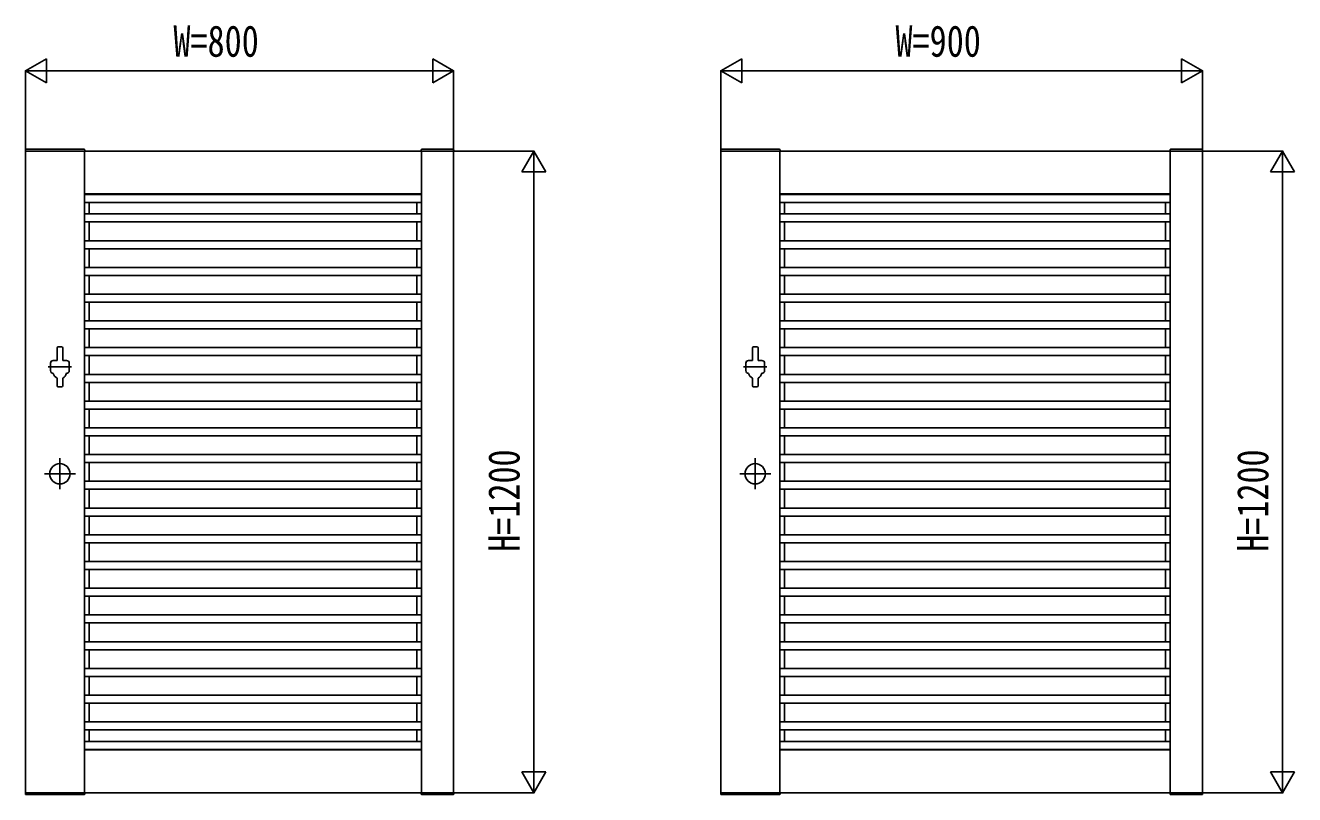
# Model space of a CAD drawing. Units: millimetres, scale not verified. Extents: x -8410 to 8410, y -5940 to 5940.
# Drawn here: x 490 to 2863, y -2954 to -1515 of the extents above; entities that cross this region are included whole.
import ezdxf
from ezdxf.enums import TextEntityAlignment as Align

# ---------------------------------------------------------------- set-up
doc = ezdxf.new("R2010")
doc.units = ezdxf.units.MM
doc.header["$LTSCALE"] = 30
doc.layers.add('0-2_YKK_A1', color=4, linetype='Continuous')
doc.layers.add('0-3_YKK_D', color=6, linetype='Continuous')
doc.styles.add('ＭＳ ゴシック', font='')
doc.styles.get('ＭＳ ゴシック').set_extended_font_data('MS Gothic')

msp = doc.modelspace()

# ---------------------------------------------------------------- linework, layer by layer
at = {"layer": '0-2_YKK_A1'}
for p, q in [((489.67, -1747.45), (489.54, -1750)), ((489.54, -1750), (600.54, -1750)), ((490.67, -1746.5), (599.41, -1746.5)), ((600.04, -1750), (600.04, -2950)), ((600.41, -1747.45), (600.54, -1750)), ((1229.67, -1747.45), (1229.54, -1750)), ((1290.54, -1750), (1229.54, -1750)), ((1230.04, -1750), (1230.04, -2950)), ((1289.41, -1746.5), (1230.67, -1746.5)), ((1290.41, -1747.45), (1290.54, -1750)), ((1789.67, -1747.45), (1789.54, -1750)), ((1789.54, -1750), (1900.54, -1750)), ((1790.67, -1746.5), (1899.41, -1746.5)), ((1900.04, -1750), (1900.04, -2950)), ((1900.41, -1747.45), (1900.54, -1750)), ((2629.67, -1747.45), (2629.54, -1750)), ((2690.54, -1750), (2629.54, -1750)), ((2630.04, -1750), (2630.04, -2950)), ((2689.41, -1746.5), (2630.67, -1746.5)), ((2690.41, -1747.45), (2690.54, -1750)), ((600.04, -1830), (1230.04, -1830)), ((600.04, -1830.8), (1230.04, -1830.8)), ((600.04, -1845.8), (1230.04, -1845.8)), ((608.84, -1830), (608.84, -1830.8)), ((608.84, -1845.8), (608.84, -1867.5)), ((1221.24, -1830), (1221.24, -1830.8)), ((1221.24, -1845.8), (1221.24, -1867.5)), ((1900.04, -1830), (2630.04, -1830)), ((1900.04, -1830.8), (2630.04, -1830.8)), ((1900.04, -1845.8), (2630.04, -1845.8)), ((1908.84, -1830), (1908.84, -1830.8)), ((1908.84, -1845.8), (1908.84, -1867.5)), ((2621.24, -1830), (2621.24, -1830.8)), ((2621.24, -1845.8), (2621.24, -1867.5)), ((600.04, -1867.5), (1230.04, -1867.5)), ((1900.04, -1867.5), (2630.04, -1867.5)), ((600.04, -1882.5), (1230.04, -1882.5)), ((608.84, -1882.5), (608.84, -1917.5)), ((1221.24, -1882.5), (1221.24, -1917.5)), ((1900.04, -1882.5), (2630.04, -1882.5)), ((1908.84, -1882.5), (1908.84, -1917.5)), ((2621.24, -1882.5), (2621.24, -1917.5)), ((600.04, -1917.5), (1230.04, -1917.5)), ((1900.04, -1917.5), (2630.04, -1917.5)), ((600.04, -1932.5), (1230.04, -1932.5)), ((608.84, -1932.5), (608.84, -1967.5)), ((1221.24, -1932.5), (1221.24, -1967.5)), ((1900.04, -1932.5), (2630.04, -1932.5)), ((1908.84, -1932.5), (1908.84, -1967.5)), ((2621.24, -1932.5), (2621.24, -1967.5)), ((600.04, -1967.5), (1230.04, -1967.5)), ((1900.04, -1967.5), (2630.04, -1967.5)), ((600.04, -1982.5), (1230.04, -1982.5)), ((608.84, -1982.5), (608.84, -2017.5)), ((1221.24, -1982.5), (1221.24, -2017.5)), ((1900.04, -1982.5), (2630.04, -1982.5)), ((1908.84, -1982.5), (1908.84, -2017.5)), ((2621.24, -1982.5), (2621.24, -2017.5)), ((600.04, -2017.5), (1230.04, -2017.5)), ((600.04, -2032.5), (1230.04, -2032.5)), ((608.84, -2032.5), (608.84, -2067.5)), ((1221.24, -2032.5), (1221.24, -2067.5)), ((1900.04, -2017.5), (2630.04, -2017.5)), ((1900.04, -2032.5), (2630.04, -2032.5)), ((1908.84, -2032.5), (1908.84, -2067.5)), ((2621.24, -2032.5), (2621.24, -2067.5)), ((600.04, -2067.5), (1230.04, -2067.5)), ((600.04, -2082.5), (1230.04, -2082.5)), ((608.84, -2082.5), (608.84, -2117.5)), ((1221.24, -2082.5), (1221.24, -2117.5)), ((1900.04, -2067.5), (2630.04, -2067.5)), ((1900.04, -2082.5), (2630.04, -2082.5)), ((1908.84, -2082.5), (1908.84, -2117.5)), ((2621.24, -2082.5), (2621.24, -2117.5)), ((548.79, -2118), (548.79, -2141.5)), ((550.79, -2116), (557.29, -2116)), ((559.29, -2118), (559.29, -2141.5)), ((600.04, -2117.5), (1230.04, -2117.5)), ((600.04, -2132.5), (1230.04, -2132.5)), ((608.84, -2132.5), (608.84, -2167.5)), ((1221.24, -2132.5), (1221.24, -2167.5)), ((1848.79, -2118), (1848.79, -2141.5)), ((1850.79, -2116), (1857.29, -2116)), ((1859.29, -2118), (1859.29, -2141.5)), ((1900.04, -2117.5), (2630.04, -2117.5)), ((1900.04, -2132.5), (2630.04, -2132.5)), ((1908.84, -2132.5), (1908.84, -2167.5)), ((2621.24, -2132.5), (2621.24, -2167.5)), ((576.04, -2153.5), (532.04, -2153.5)), ((536.54, -2146.5), (536.54, -2160.5)), ((541.54, -2141.5), (548.79, -2141.5)), ((559.29, -2141.5), (566.54, -2141.5)), ((571.54, -2146.5), (571.54, -2160.5)), ((1876.04, -2153.5), (1832.04, -2153.5)), ((1836.54, -2146.5), (1836.54, -2160.5)), ((1841.54, -2141.5), (1848.79, -2141.5)), ((1859.29, -2141.5), (1866.54, -2141.5)), ((1871.54, -2146.5), (1871.54, -2160.5)), ((548.79, -2174.34), (548.79, -2189)), ((559.29, -2174.34), (559.29, -2189)), ((600.04, -2167.5), (1230.04, -2167.5)), ((600.04, -2182.5), (1230.04, -2182.5)), ((608.84, -2182.5), (608.84, -2217.5)), ((1221.24, -2182.5), (1221.24, -2217.5)), ((1848.79, -2174.34), (1848.79, -2189)), ((1859.29, -2174.34), (1859.29, -2189)), ((1900.04, -2167.5), (2630.04, -2167.5)), ((1900.04, -2182.5), (2630.04, -2182.5)), ((1908.84, -2182.5), (1908.84, -2217.5)), ((2621.24, -2182.5), (2621.24, -2217.5)), ((550.79, -2191), (557.29, -2191)), ((1850.79, -2191), (1857.29, -2191)), ((600.04, -2217.5), (1230.04, -2217.5)), ((1900.04, -2217.5), (2630.04, -2217.5)), ((600.04, -2232.5), (1230.04, -2232.5)), ((608.84, -2232.5), (608.84, -2267.5)), ((1221.24, -2232.5), (1221.24, -2267.5)), ((1900.04, -2232.5), (2630.04, -2232.5)), ((1908.84, -2232.5), (1908.84, -2267.5)), ((2621.24, -2232.5), (2621.24, -2267.5)), ((600.04, -2267.5), (1230.04, -2267.5)), ((1900.04, -2267.5), (2630.04, -2267.5)), ((600.04, -2282.5), (1230.04, -2282.5)), ((608.84, -2282.5), (608.84, -2317.5)), ((1221.24, -2282.5), (1221.24, -2317.5)), ((1900.04, -2282.5), (2630.04, -2282.5)), ((1908.84, -2282.5), (1908.84, -2317.5)), ((2621.24, -2282.5), (2621.24, -2317.5)), ((554.04, -2324.5), (554.04, -2382.5)), ((600.04, -2317.5), (1230.04, -2317.5)), ((1854.04, -2324.5), (1854.04, -2382.5)), ((1900.04, -2317.5), (2630.04, -2317.5)), ((600.04, -2332.5), (1230.04, -2332.5)), ((608.84, -2332.5), (608.84, -2367.5)), ((1221.24, -2332.5), (1221.24, -2367.5)), ((1900.04, -2332.5), (2630.04, -2332.5)), ((1908.84, -2332.5), (1908.84, -2367.5)), ((2621.24, -2332.5), (2621.24, -2367.5)), ((583.04, -2353.5), (525.04, -2353.5)), ((600.04, -2367.5), (1230.04, -2367.5)), ((1883.04, -2353.5), (1825.04, -2353.5)), ((1900.04, -2367.5), (2630.04, -2367.5)), ((600.04, -2382.5), (1230.04, -2382.5)), ((608.84, -2382.5), (608.84, -2417.5)), ((1221.24, -2382.5), (1221.24, -2417.5)), ((1900.04, -2382.5), (2630.04, -2382.5)), ((1908.84, -2382.5), (1908.84, -2417.5)), ((2621.24, -2382.5), (2621.24, -2417.5)), ((600.04, -2417.5), (1230.04, -2417.5)), ((1900.04, -2417.5), (2630.04, -2417.5)), ((600.04, -2432.5), (1230.04, -2432.5)), ((608.84, -2432.5), (608.84, -2467.5)), ((1221.24, -2432.5), (1221.24, -2467.5)), ((1900.04, -2432.5), (2630.04, -2432.5)), ((1908.84, -2432.5), (1908.84, -2467.5)), ((2621.24, -2432.5), (2621.24, -2467.5)), ((600.04, -2467.5), (1230.04, -2467.5)), ((1900.04, -2467.5), (2630.04, -2467.5)), ((600.04, -2482.5), (1230.04, -2482.5)), ((608.84, -2482.5), (608.84, -2517.5)), ((1221.24, -2482.5), (1221.24, -2517.5)), ((1900.04, -2482.5), (2630.04, -2482.5)), ((1908.84, -2482.5), (1908.84, -2517.5)), ((2621.24, -2482.5), (2621.24, -2517.5)), ((600.04, -2517.5), (1230.04, -2517.5)), ((600.04, -2532.5), (1230.04, -2532.5)), ((608.84, -2532.5), (608.84, -2567.5)), ((1221.24, -2532.5), (1221.24, -2567.5)), ((1900.04, -2517.5), (2630.04, -2517.5)), ((1900.04, -2532.5), (2630.04, -2532.5)), ((1908.84, -2532.5), (1908.84, -2567.5)), ((2621.24, -2532.5), (2621.24, -2567.5)), ((600.04, -2567.5), (1230.04, -2567.5)), ((600.04, -2582.5), (1230.04, -2582.5)), ((608.84, -2582.5), (608.84, -2617.5)), ((1221.24, -2582.5), (1221.24, -2617.5)), ((1900.04, -2567.5), (2630.04, -2567.5)), ((1900.04, -2582.5), (2630.04, -2582.5)), ((1908.84, -2582.5), (1908.84, -2617.5)), ((2621.24, -2582.5), (2621.24, -2617.5)), ((600.04, -2617.5), (1230.04, -2617.5)), ((600.04, -2632.5), (1230.04, -2632.5)), ((608.84, -2632.5), (608.84, -2667.5)), ((1221.24, -2632.5), (1221.24, -2667.5)), ((1900.04, -2617.5), (2630.04, -2617.5)), ((1900.04, -2632.5), (2630.04, -2632.5)), ((1908.84, -2632.5), (1908.84, -2667.5)), ((2621.24, -2632.5), (2621.24, -2667.5)), ((600.04, -2667.5), (1230.04, -2667.5)), ((1900.04, -2667.5), (2630.04, -2667.5)), ((600.04, -2682.5), (1230.04, -2682.5)), ((608.84, -2682.5), (608.84, -2717.5)), ((1221.24, -2682.5), (1221.24, -2717.5)), ((1900.04, -2682.5), (2630.04, -2682.5)), ((1908.84, -2682.5), (1908.84, -2717.5)), ((2621.24, -2682.5), (2621.24, -2717.5)), ((600.04, -2717.5), (1230.04, -2717.5)), ((1900.04, -2717.5), (2630.04, -2717.5)), ((600.04, -2732.5), (1230.04, -2732.5)), ((608.84, -2732.5), (608.84, -2767.5)), ((1221.24, -2732.5), (1221.24, -2767.5)), ((1900.04, -2732.5), (2630.04, -2732.5)), ((1908.84, -2732.5), (1908.84, -2767.5)), ((2621.24, -2732.5), (2621.24, -2767.5)), ((600.04, -2767.5), (1230.04, -2767.5)), ((1900.04, -2767.5), (2630.04, -2767.5)), ((600.04, -2782.5), (1230.04, -2782.5)), ((608.84, -2782.5), (608.84, -2817.5)), ((1221.24, -2782.5), (1221.24, -2817.5)), ((1900.04, -2782.5), (2630.04, -2782.5)), ((1908.84, -2782.5), (1908.84, -2817.5)), ((2621.24, -2782.5), (2621.24, -2817.5)), ((600.04, -2817.5), (1230.04, -2817.5)), ((1900.04, -2817.5), (2630.04, -2817.5)), ((600.04, -2832.5), (1230.04, -2832.5)), ((608.84, -2832.5), (608.84, -2854.2)), ((1221.24, -2832.5), (1221.24, -2854.2)), ((1900.04, -2832.5), (2630.04, -2832.5)), ((1908.84, -2832.5), (1908.84, -2854.2)), ((2621.24, -2832.5), (2621.24, -2854.2)), ((600.04, -2854.2), (1230.04, -2854.2)), ((600.04, -2869.2), (1230.04, -2869.2)), ((600.04, -2870), (1230.04, -2870)), ((608.84, -2869.2), (608.84, -2870)), ((1221.24, -2869.2), (1221.24, -2870)), ((1900.04, -2854.2), (2630.04, -2854.2)), ((1900.04, -2869.2), (2630.04, -2869.2)), ((1900.04, -2870), (2630.04, -2870)), ((1908.84, -2869.2), (1908.84, -2870)), ((2621.24, -2869.2), (2621.24, -2870)), ((489.54, -2950), (600.54, -2950)), ((489.67, -2952.55), (489.54, -2950)), ((490.67, -2953.5), (599.41, -2953.5)), ((600.41, -2952.55), (600.54, -2950)), ((1290.54, -2950), (1229.54, -2950)), ((1229.67, -2952.55), (1229.54, -2950)), ((1289.41, -2953.5), (1230.67, -2953.5)), ((1290.41, -2952.55), (1290.54, -2950)), ((1789.54, -2950), (1900.54, -2950)), ((1789.67, -2952.55), (1789.54, -2950)), ((1790.67, -2953.5), (1899.41, -2953.5)), ((1900.41, -2952.55), (1900.54, -2950)), ((2690.54, -2950), (2629.54, -2950)), ((2629.67, -2952.55), (2629.54, -2950)), ((2689.41, -2953.5), (2630.67, -2953.5)), ((2690.41, -2952.55), (2690.54, -2950))]:
    msp.add_line(p, q, dxfattribs=at)
for points in [[(490.04, -1750), (1290.04, -1750), (1290.04, -2950), (490.04, -2950)], [(1790.04, -1750), (2690.04, -1750), (2690.04, -2950), (1790.04, -2950)]]:
    msp.add_lwpolyline(points, close=True, dxfattribs=at)
for centre in [(554.04, -2353.5), (1854.04, -2353.5)]:
    msp.add_circle(centre, 19, dxfattribs=at)
for centre, radius, start, end in [((490.67, -1747.5), 1, 90, 177), ((599.41, -1747.5), 1, 3, 90), ((1230.67, -1747.5), 1, 90, 177), ((1289.41, -1747.5), 1, 3, 90), ((1790.67, -1747.5), 1, 90, 177), ((1899.41, -1747.5), 1, 3, 90), ((2630.67, -1747.5), 1, 90, 177), ((2689.41, -1747.5), 1, 3, 90), ((550.79, -2118), 2, 90, 180), ((557.29, -2118), 2, 0, 90), ((1850.79, -2118), 2, 90, 180), ((1857.29, -2118), 2, 0, 90), ((541.54, -2146.5), 5, 90, 180), ((566.54, -2146.5), 5, 0, 90), ((1841.54, -2146.5), 5, 90, 180), ((1866.54, -2146.5), 5, 0, 90), ((541.54, -2160.5), 5, 180, 270), ((554.04, -2163.06), 12.5, 191.55262, 245.16541), ((554.04, -2163), 12.5, 294.83459, 348.44738), ((554.04, -2163.06), 12.5, 294.83459, 348.44738), ((566.54, -2160.5), 5, 270, 0), ((1841.54, -2160.5), 5, 180, 270), ((1854.04, -2163.06), 12.5, 191.55262, 245.16541), ((1854.04, -2163), 12.5, 294.83459, 348.44738), ((1854.04, -2163.06), 12.5, 294.83459, 348.44738), ((1866.54, -2160.5), 5, 270, 0), ((550.79, -2189), 2, 180, 270), ((557.29, -2189), 2, 270, 0), ((1850.79, -2189), 2, 180, 270), ((1857.29, -2189), 2, 270, 0), ((490.67, -2952.5), 1, 183, 270), ((599.41, -2952.5), 1, 270, 357), ((1230.67, -2952.5), 1, 183, 270), ((1289.41, -2952.5), 1, 270, 357), ((1790.67, -2952.5), 1, 183, 270), ((1899.41, -2952.5), 1, 270, 357), ((2630.67, -2952.5), 1, 183, 270), ((2689.41, -2952.5), 1, 270, 357)]:
    msp.add_arc(centre, radius, start, end, dxfattribs=at)
at = {"layer": '0-3_YKK_D'}
for p, q in [((490.04, -1600), (529.01, -1577.5)), ((529.01, -1622.5), (529.01, -1577.5)), ((1290.04, -1600), (1251.07, -1577.5)), ((1251.07, -1577.5), (1251.07, -1622.5)), ((1790.04, -1600), (1829.01, -1577.5)), ((1829.01, -1622.5), (1829.01, -1577.5)), ((2690.04, -1600), (2651.07, -1577.5)), ((2651.07, -1577.5), (2651.07, -1622.5)), ((490.04, -1748), (490.04, -1599)), ((490.04, -1600), (529.01, -1622.5)), ((490.04, -1600), (567.98, -1600)), ((535.04, -1600), (1245.04, -1600)), ((1290.04, -1600), (1212.1, -1600)), ((1290.04, -1600), (1251.07, -1622.5)), ((1290.04, -1748), (1290.04, -1599)), ((1790.04, -1748), (1790.04, -1599)), ((1790.04, -1600), (1829.01, -1622.5)), ((1790.04, -1600), (1867.98, -1600)), ((1835.04, -1600), (2645.04, -1600)), ((2690.04, -1600), (2612.1, -1600)), ((2690.04, -1600), (2651.07, -1622.5)), ((2690.04, -1748), (2690.04, -1599)), ((1292.04, -1750), (1441.04, -1750)), ((1440.04, -1750), (1417.54, -1788.97)), ((1440.04, -1750), (1462.54, -1788.97)), ((1440.04, -1750), (1440.04, -1827.94)), ((2692.04, -1750), (2841.04, -1750)), ((2840.04, -1750), (2817.54, -1788.97)), ((2840.04, -1750), (2862.54, -1788.97)), ((2840.04, -1750), (2840.04, -1827.94)), ((1417.54, -1788.97), (1462.54, -1788.97)), ((1440.04, -1795), (1440.04, -2905)), ((2817.54, -1788.97), (2862.54, -1788.97)), ((2840.04, -1795), (2840.04, -2905)), ((1440.04, -2950), (1440.04, -2872.06)), ((2840.04, -2950), (2840.04, -2872.06)), ((1440.04, -2950), (1417.54, -2911.03)), ((1462.54, -2911.03), (1417.54, -2911.03)), ((1440.04, -2950), (1462.54, -2911.03)), ((2840.04, -2950), (2817.54, -2911.03)), ((2862.54, -2911.03), (2817.54, -2911.03)), ((2840.04, -2950), (2862.54, -2911.03)), ((1292.04, -2950), (1441.04, -2950)), ((2692.04, -2950), (2841.04, -2950))]:
    msp.add_line(p, q, dxfattribs=at)

# ---------------------------------------------------------------- texts
at = {"layer": '0-3_YKK_D', "style": 'ＭＳ ゴシック', "width": 0.8}
for s, p in [('W=800', (766.31, -1591)), ('W=900', (2116.31, -1591))]:
    msp.add_text(s, height=58.65, dxfattribs=at).set_placement(p, align=Align.BOTTOM_LEFT)
for p in [(1431.04, -2499.33), (2831.04, -2499.33)]:
    msp.add_text('H=1200', height=58.65, rotation=90, dxfattribs=at).set_placement(p, align=Align.BOTTOM_LEFT)

doc.saveas('drawing.dxf')
